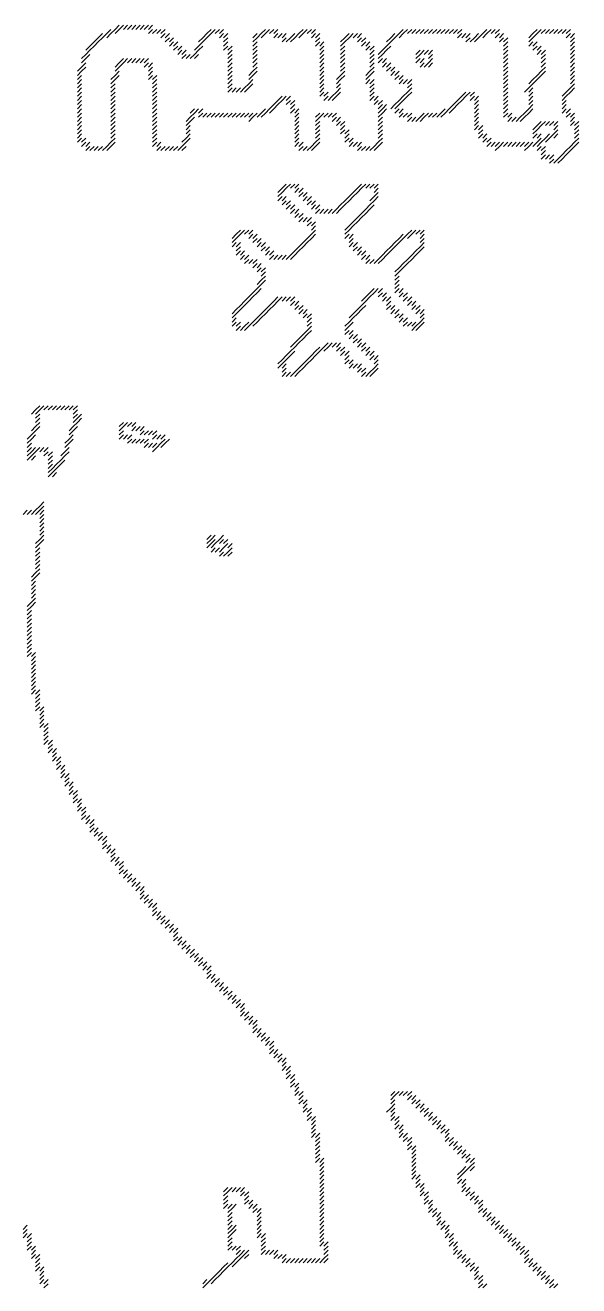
# Model space of a CAD drawing. Header units: metres. Extents: x 526 to 1383, y 73 to 1012.
# Drawn here: x 1124.5 to 1257, y 710.5 to 1012 of the extents above; entities that cross this region are included whole.
import ezdxf

# ---------------------------------------------------------------- set-up
doc = ezdxf.new("R2010")
doc.units = ezdxf.units.M

msp = doc.modelspace()

# ---------------------------------------------------------------- linework, layer by layer
for p, q in [((1144, 1010), (1145, 1011)), ((1145, 1010), (1146, 1011)), ((1146, 1011), (1147, 1012)), ((1146, 1010), (1147, 1011)), ((1147, 1011), (1148, 1012)), ((1148, 1011), (1149, 1012)), ((1149, 1011), (1150, 1012)), ((1150, 1011), (1151, 1012)), ((1151, 1011), (1152, 1012)), ((1152, 1011), (1153, 1012)), ((1153, 1011), (1154, 1012)), ((1154, 1011), (1155, 1012)), ((1154, 1010), (1155, 1011)), ((1155, 1010), (1156, 1011)), ((1156, 1010), (1157, 1011)), ((1157, 1010), (1158, 1011)), ((1168, 1010), (1169, 1011)), ((1169, 1010), (1170, 1011)), ((1170, 1010), (1171, 1011)), ((1171, 1010), (1172, 1011)), ((1181, 1010), (1182, 1011)), ((1182, 1010), (1183, 1011)), ((1183, 1010), (1184, 1011)), ((1184, 1010), (1185, 1011)), ((1190, 1010), (1191, 1011)), ((1191, 1010), (1192, 1011)), ((1192, 1010), (1193, 1011)), ((1193, 1010), (1194, 1011)), ((1214, 1010), (1215, 1011)), ((1215, 1010), (1216, 1011)), ((1216, 1010), (1217, 1011)), ((1217, 1010), (1218, 1011)), ((1218, 1010), (1219, 1011)), ((1219, 1010), (1220, 1011)), ((1220, 1010), (1221, 1011)), ((1221, 1010), (1222, 1011)), ((1222, 1010), (1223, 1011)), ((1223, 1010), (1224, 1011)), ((1224, 1010), (1225, 1011)), ((1225, 1010), (1226, 1011)), ((1226, 1010), (1227, 1011)), ((1227, 1010), (1228, 1011)), ((1228, 1010), (1229, 1011)), ((1234, 1010), (1235, 1011)), ((1235, 1010), (1236, 1011)), ((1236, 1010), (1237, 1011)), ((1237, 1010), (1238, 1011)), ((1246, 1010), (1247, 1011)), ((1247, 1010), (1248, 1011)), ((1248, 1010), (1249, 1011)), ((1249, 1010), (1250, 1011)), ((1250, 1010), (1251, 1011)), ((1251, 1010), (1252, 1011)), ((1252, 1010), (1253, 1011)), ((1253, 1010), (1254, 1011)), ((1254, 1010), (1255, 1011)), ((1140, 1007), (1141, 1008)), ((1141, 1008), (1142, 1009)), ((1141, 1007), (1142, 1008)), ((1142, 1009), (1143, 1010)), ((1142, 1008), (1143, 1009)), ((1143, 1009), (1144, 1010)), ((1144, 1009), (1145, 1010)), ((1157, 1009), (1158, 1010)), ((1158, 1009), (1159, 1010)), ((1158, 1008), (1159, 1009)), ((1159, 1008), (1160, 1009)), ((1159, 1007), (1160, 1008)), ((1160, 1007), (1161, 1008)), ((1166, 1008), (1167, 1009)), ((1166, 1007), (1167, 1008)), ((1167, 1009), (1168, 1010)), ((1167, 1008), (1168, 1009)), ((1168, 1009), (1169, 1010)), ((1171, 1009), (1172, 1010)), ((1172, 1009), (1173, 1010)), ((1172, 1008), (1173, 1009)), ((1172, 1007), (1173, 1008)), ((1179, 1009), (1180, 1010)), ((1179, 1008), (1180, 1009)), ((1179, 1007), (1180, 1008)), ((1180, 1009), (1181, 1010)), ((1181, 1009), (1182, 1010)), ((1184, 1009), (1185, 1010)), ((1185, 1009), (1186, 1010)), ((1186, 1009), (1187, 1010)), ((1186, 1008), (1187, 1009)), ((1187, 1008), (1188, 1009)), ((1188, 1009), (1189, 1010)), ((1188, 1008), (1189, 1009)), ((1189, 1009), (1190, 1010)), ((1190, 1009), (1191, 1010)), ((1193, 1009), (1194, 1010)), ((1194, 1009), (1195, 1010)), ((1194, 1008), (1195, 1009)), ((1194, 1007), (1195, 1008)), ((1195, 1007), (1196, 1008)), ((1200, 1008), (1201, 1009)), ((1200, 1007), (1201, 1008)), ((1201, 1009), (1202, 1010)), ((1201, 1008), (1202, 1009)), ((1202, 1009), (1203, 1010)), ((1203, 1009), (1204, 1010)), ((1204, 1009), (1205, 1010)), ((1204, 1008), (1205, 1009)), ((1205, 1008), (1206, 1009)), ((1205, 1007), (1206, 1008)), ((1206, 1007), (1207, 1008)), ((1211, 1008), (1212, 1009)), ((1211, 1007), (1212, 1008)), ((1212, 1009), (1213, 1010)), ((1212, 1008), (1213, 1009)), ((1213, 1009), (1214, 1010)), ((1214, 1009), (1215, 1010)), ((1228, 1009), (1229, 1010)), ((1229, 1009), (1230, 1010)), ((1230, 1009), (1231, 1010)), ((1230, 1008), (1231, 1009)), ((1231, 1008), (1232, 1009)), ((1232, 1009), (1233, 1010)), ((1232, 1008), (1233, 1009)), ((1233, 1009), (1234, 1010)), ((1234, 1009), (1235, 1010)), ((1237, 1009), (1238, 1010)), ((1238, 1009), (1239, 1010)), ((1238, 1008), (1239, 1009)), ((1239, 1008), (1240, 1009)), ((1239, 1007), (1240, 1008)), ((1245, 1009), (1246, 1010)), ((1245, 1008), (1246, 1009)), ((1245, 1007), (1246, 1008)), ((1246, 1009), (1247, 1010)), ((1246, 1007), (1247, 1008)), ((1254, 1009), (1255, 1010)), ((1255, 1009), (1256, 1010)), ((1255, 1008), (1256, 1009)), ((1255, 1007), (1256, 1008)), ((1138, 1004), (1139, 1005)), ((1138, 1003), (1139, 1004)), ((1139, 1006), (1140, 1007)), ((1139, 1005), (1140, 1006)), ((1139, 1004), (1140, 1005)), ((1140, 1006), (1141, 1007)), ((1147, 1003), (1148, 1004)), ((1148, 1003), (1149, 1004)), ((1149, 1003), (1150, 1004)), ((1150, 1003), (1151, 1004)), ((1151, 1003), (1152, 1004)), ((1152, 1003), (1153, 1004)), ((1153, 1003), (1154, 1004)), ((1160, 1006), (1161, 1007)), ((1161, 1006), (1162, 1007)), ((1161, 1005), (1162, 1006)), ((1162, 1005), (1163, 1006)), ((1162, 1004), (1163, 1005)), ((1163, 1004), (1164, 1005)), ((1164, 1004), (1165, 1005)), ((1165, 1006), (1166, 1007)), ((1165, 1005), (1166, 1006)), ((1165, 1004), (1166, 1005)), ((1166, 1006), (1167, 1007)), ((1172, 1006), (1173, 1007)), ((1173, 1006), (1174, 1007)), ((1173, 1005), (1174, 1006)), ((1173, 1004), (1174, 1005)), ((1173, 1003), (1174, 1004)), ((1179, 1006), (1180, 1007)), ((1179, 1005), (1180, 1006)), ((1179, 1004), (1180, 1005)), ((1179, 1003), (1180, 1004)), ((1195, 1006), (1196, 1007)), ((1195, 1005), (1196, 1006)), ((1195, 1004), (1196, 1005)), ((1195, 1003), (1196, 1004)), ((1200, 1006), (1201, 1007)), ((1200, 1005), (1201, 1006)), ((1200, 1004), (1201, 1005)), ((1200, 1003), (1201, 1004)), ((1206, 1006), (1207, 1007)), ((1207, 1006), (1208, 1007)), ((1207, 1005), (1208, 1006)), ((1207, 1004), (1208, 1005)), ((1207, 1003), (1208, 1004)), ((1209, 1005), (1210, 1006)), ((1209, 1004), (1210, 1005)), ((1209, 1003), (1210, 1004)), ((1210, 1006), (1211, 1007)), ((1210, 1005), (1211, 1006)), ((1210, 1003), (1211, 1004)), ((1211, 1006), (1212, 1007)), ((1218, 1005), (1219, 1006)), ((1218, 1004), (1219, 1005)), ((1218, 1003), (1219, 1004)), ((1219, 1005), (1220, 1006)), ((1219, 1003), (1220, 1004)), ((1220, 1005), (1221, 1006)), ((1221, 1005), (1222, 1006)), ((1221, 1004), (1222, 1005)), ((1221, 1003), (1222, 1004)), ((1239, 1006), (1240, 1007)), ((1239, 1005), (1240, 1006)), ((1239, 1004), (1240, 1005)), ((1239, 1003), (1240, 1004)), ((1246, 1006), (1247, 1007)), ((1247, 1006), (1248, 1007)), ((1247, 1005), (1248, 1006)), ((1248, 1005), (1249, 1006)), ((1248, 1004), (1249, 1005)), ((1248, 1003), (1249, 1004)), ((1255, 1006), (1256, 1007)), ((1255, 1005), (1256, 1006)), ((1255, 1004), (1256, 1005)), ((1255, 1003), (1256, 1004)), ((1137, 1001), (1138, 1002)), ((1137, 1000), (1138, 1001)), ((1138, 1002), (1139, 1003)), ((1138, 1001), (1139, 1002)), ((1146, 1002), (1147, 1003)), ((1146, 1001), (1147, 1002)), ((1146, 1000), (1147, 1001)), ((1147, 1002), (1148, 1003)), ((1153, 1002), (1154, 1003)), ((1154, 1002), (1155, 1003)), ((1154, 1001), (1155, 1002)), ((1154, 1000), (1155, 1001)), ((1173, 1002), (1174, 1003)), ((1173, 1001), (1174, 1002)), ((1173, 1000), (1174, 1001)), ((1178, 1000), (1179, 1001)), ((1179, 1002), (1180, 1003)), ((1179, 1001), (1180, 1002)), ((1179, 1000), (1180, 1001)), ((1195, 1002), (1196, 1003)), ((1195, 1001), (1196, 1002)), ((1195, 1000), (1196, 1001)), ((1200, 1002), (1201, 1003)), ((1200, 1001), (1201, 1002)), ((1200, 1000), (1201, 1001)), ((1206, 1000), (1207, 1001)), ((1207, 1002), (1208, 1003)), ((1207, 1001), (1208, 1002)), ((1207, 1000), (1208, 1001)), ((1210, 1002), (1211, 1003)), ((1211, 1002), (1212, 1003)), ((1211, 1001), (1212, 1002)), ((1212, 1001), (1213, 1002)), ((1212, 1000), (1213, 1001)), ((1213, 1000), (1214, 1001)), ((1219, 1002), (1220, 1003)), ((1220, 1002), (1221, 1003)), ((1221, 1002), (1222, 1003)), ((1239, 1002), (1240, 1003)), ((1239, 1001), (1240, 1002)), ((1239, 1000), (1240, 1001)), ((1247, 1000), (1248, 1001)), ((1248, 1002), (1249, 1003)), ((1248, 1001), (1249, 1002)), ((1248, 1000), (1249, 1001)), ((1255, 1002), (1256, 1003)), ((1255, 1001), (1256, 1002)), ((1255, 1000), (1256, 1001)), ((1137, 999), (1138, 1000)), ((1137, 998), (1138, 999)), ((1137, 997), (1138, 998)), ((1145, 999), (1146, 1000)), ((1145, 998), (1146, 999)), ((1145, 997), (1146, 998)), ((1146, 999), (1147, 1000)), ((1154, 999), (1155, 1000)), ((1155, 999), (1156, 1000)), ((1155, 998), (1156, 999)), ((1155, 997), (1156, 998)), ((1173, 999), (1174, 1000)), ((1173, 998), (1174, 999)), ((1173, 997), (1174, 998)), ((1177, 997), (1178, 998)), ((1178, 999), (1179, 1000)), ((1178, 998), (1179, 999)), ((1178, 997), (1179, 998)), ((1195, 999), (1196, 1000)), ((1195, 998), (1196, 999)), ((1195, 997), (1196, 998)), ((1199, 999), (1200, 1000)), ((1199, 998), (1200, 999)), ((1199, 997), (1200, 998)), ((1200, 999), (1201, 1000)), ((1206, 999), (1207, 1000)), ((1206, 998), (1207, 999)), ((1207, 998), (1208, 999)), ((1207, 997), (1208, 998)), ((1213, 999), (1214, 1000)), ((1214, 999), (1215, 1000)), ((1214, 998), (1215, 999)), ((1215, 998), (1216, 999)), ((1216, 998), (1217, 999)), ((1216, 997), (1217, 998)), ((1239, 999), (1240, 1000)), ((1239, 998), (1240, 999)), ((1239, 997), (1240, 998)), ((1245, 998), (1246, 999)), ((1245, 997), (1246, 998)), ((1246, 999), (1247, 1000)), ((1246, 998), (1247, 999)), ((1247, 999), (1248, 1000)), ((1255, 999), (1256, 1000)), ((1255, 998), (1256, 999)), ((1255, 997), (1256, 998)), ((1137, 996), (1138, 997)), ((1137, 995), (1138, 996)), ((1137, 994), (1138, 995)), ((1145, 996), (1146, 997)), ((1145, 995), (1146, 996)), ((1145, 994), (1146, 995)), ((1155, 996), (1156, 997)), ((1155, 995), (1156, 996)), ((1155, 994), (1156, 995)), ((1173, 996), (1174, 997)), ((1174, 996), (1175, 997)), ((1175, 996), (1176, 997)), ((1176, 996), (1177, 997)), ((1177, 996), (1178, 997)), ((1185, 994), (1186, 995)), ((1186, 994), (1187, 995)), ((1187, 994), (1188, 995)), ((1195, 996), (1196, 997)), ((1195, 995), (1196, 996)), ((1196, 995), (1197, 996)), ((1196, 994), (1197, 995)), ((1197, 994), (1198, 995)), ((1198, 995), (1199, 996)), ((1198, 994), (1199, 995)), ((1199, 996), (1200, 997)), ((1199, 995), (1200, 996)), ((1207, 996), (1208, 997)), ((1207, 995), (1208, 996)), ((1207, 994), (1208, 995)), ((1208, 994), (1209, 995)), ((1214, 994), (1215, 995)), ((1215, 995), (1216, 996)), ((1215, 994), (1216, 995)), ((1216, 996), (1217, 997)), ((1216, 995), (1217, 996)), ((1228, 994), (1229, 995)), ((1229, 995), (1230, 996)), ((1229, 994), (1230, 995)), ((1230, 995), (1231, 996)), ((1231, 995), (1232, 996)), ((1231, 994), (1232, 995)), ((1232, 994), (1233, 995)), ((1239, 996), (1240, 997)), ((1239, 995), (1240, 996)), ((1239, 994), (1240, 995)), ((1244, 996), (1245, 997)), ((1245, 996), (1246, 997)), ((1245, 995), (1246, 996)), ((1245, 994), (1246, 995)), ((1253, 995), (1254, 996)), ((1253, 994), (1254, 995)), ((1254, 996), (1255, 997)), ((1254, 995), (1255, 996)), ((1255, 996), (1256, 997)), ((1137, 993), (1138, 994)), ((1137, 992), (1138, 993)), ((1137, 991), (1138, 992)), ((1145, 993), (1146, 994)), ((1145, 992), (1146, 993)), ((1145, 991), (1146, 992)), ((1155, 993), (1156, 994)), ((1155, 992), (1156, 993)), ((1155, 991), (1156, 992)), ((1164, 991), (1165, 992)), ((1165, 991), (1166, 992)), ((1166, 991), (1167, 992)), ((1181, 991), (1182, 992)), ((1182, 991), (1183, 992)), ((1183, 992), (1184, 993)), ((1183, 991), (1184, 992)), ((1184, 993), (1185, 994)), ((1184, 992), (1185, 993)), ((1185, 993), (1186, 994)), ((1187, 993), (1188, 994)), ((1188, 993), (1189, 994)), ((1188, 992), (1189, 993)), ((1188, 991), (1189, 992)), ((1189, 991), (1190, 992)), ((1208, 993), (1209, 994)), ((1209, 993), (1210, 994)), ((1209, 992), (1210, 993)), ((1209, 991), (1210, 992)), ((1210, 992), (1211, 993)), ((1210, 991), (1211, 992)), ((1212, 992), (1213, 993)), ((1213, 993), (1214, 994)), ((1213, 992), (1214, 993)), ((1213, 991), (1214, 992)), ((1214, 993), (1215, 994)), ((1214, 991), (1215, 992)), ((1224, 991), (1225, 992)), ((1225, 991), (1226, 992)), ((1226, 992), (1227, 993)), ((1226, 991), (1227, 992)), ((1227, 993), (1228, 994)), ((1227, 992), (1228, 993)), ((1228, 993), (1229, 994)), ((1232, 993), (1233, 994)), ((1232, 992), (1233, 993)), ((1232, 991), (1233, 992)), ((1239, 993), (1240, 994)), ((1239, 992), (1240, 993)), ((1239, 991), (1240, 992)), ((1244, 991), (1245, 992)), ((1245, 993), (1246, 994)), ((1245, 992), (1246, 993)), ((1245, 991), (1246, 992)), ((1253, 993), (1254, 994)), ((1253, 992), (1254, 993)), ((1253, 991), (1254, 992)), ((1254, 991), (1255, 992)), ((1137, 990), (1138, 991)), ((1137, 989), (1138, 990)), ((1137, 988), (1138, 989)), ((1145, 990), (1146, 991)), ((1145, 989), (1146, 990)), ((1145, 988), (1146, 989)), ((1155, 990), (1156, 991)), ((1155, 989), (1156, 990)), ((1155, 988), (1156, 989)), ((1163, 989), (1164, 990)), ((1163, 988), (1164, 989)), ((1164, 990), (1165, 991)), ((1164, 989), (1165, 990)), ((1166, 990), (1167, 991)), ((1167, 990), (1168, 991)), ((1168, 990), (1169, 991)), ((1169, 990), (1170, 991)), ((1170, 990), (1171, 991)), ((1171, 990), (1172, 991)), ((1172, 990), (1173, 991)), ((1173, 990), (1174, 991)), ((1174, 990), (1175, 991)), ((1175, 990), (1176, 991)), ((1176, 990), (1177, 991)), ((1177, 990), (1178, 991)), ((1178, 990), (1179, 991)), ((1178, 989), (1179, 990)), ((1179, 990), (1180, 991)), ((1180, 990), (1181, 991)), ((1181, 990), (1182, 991)), ((1189, 990), (1190, 991)), ((1189, 989), (1190, 990)), ((1189, 988), (1190, 989)), ((1194, 990), (1195, 991)), ((1194, 989), (1195, 990)), ((1194, 988), (1195, 989)), ((1195, 990), (1196, 991)), ((1196, 990), (1197, 991)), ((1197, 990), (1198, 991)), ((1198, 990), (1199, 991)), ((1198, 989), (1199, 990)), ((1199, 989), (1200, 990)), ((1199, 988), (1200, 989)), ((1200, 988), (1201, 989)), ((1209, 990), (1210, 991)), ((1209, 989), (1210, 990)), ((1209, 988), (1210, 989)), ((1214, 990), (1215, 991)), ((1215, 990), (1216, 991)), ((1216, 990), (1217, 991)), ((1216, 989), (1217, 990)), ((1217, 989), (1218, 990)), ((1218, 989), (1219, 990)), ((1219, 990), (1220, 991)), ((1219, 989), (1220, 990)), ((1220, 990), (1221, 991)), ((1221, 990), (1222, 991)), ((1222, 990), (1223, 991)), ((1223, 990), (1224, 991)), ((1224, 990), (1225, 991)), ((1232, 990), (1233, 991)), ((1232, 989), (1233, 990)), ((1232, 988), (1233, 989)), ((1239, 990), (1240, 991)), ((1240, 990), (1241, 991)), ((1240, 989), (1241, 990)), ((1241, 989), (1242, 990)), ((1242, 989), (1243, 990)), ((1243, 990), (1244, 991)), ((1243, 989), (1244, 990)), ((1244, 990), (1245, 991)), ((1247, 988), (1248, 989)), ((1248, 988), (1249, 989)), ((1249, 988), (1250, 989)), ((1250, 988), (1251, 989)), ((1251, 988), (1252, 989)), ((1254, 990), (1255, 991)), ((1255, 990), (1256, 991)), ((1255, 989), (1256, 990)), ((1255, 988), (1256, 989)), ((1256, 988), (1257, 989)), ((1137, 987), (1138, 988)), ((1137, 986), (1138, 987)), ((1137, 985), (1138, 986)), ((1145, 987), (1146, 988)), ((1145, 986), (1146, 987)), ((1145, 985), (1146, 986)), ((1155, 987), (1156, 988)), ((1155, 986), (1156, 987)), ((1155, 985), (1156, 986)), ((1163, 987), (1164, 988)), ((1163, 986), (1164, 987)), ((1163, 985), (1164, 986)), ((1189, 987), (1190, 988)), ((1189, 986), (1190, 987)), ((1189, 985), (1190, 986)), ((1194, 987), (1195, 988)), ((1194, 986), (1195, 987)), ((1194, 985), (1195, 986)), ((1200, 987), (1201, 988)), ((1200, 986), (1201, 987)), ((1201, 986), (1202, 987)), ((1201, 985), (1202, 986)), ((1209, 987), (1210, 988)), ((1209, 986), (1210, 987)), ((1209, 985), (1210, 986)), ((1232, 987), (1233, 988)), ((1233, 987), (1234, 988)), ((1233, 986), (1234, 987)), ((1233, 985), (1234, 986)), ((1234, 985), (1235, 986)), ((1246, 987), (1247, 988)), ((1246, 986), (1247, 987)), ((1246, 985), (1247, 986)), ((1247, 987), (1248, 988)), ((1247, 985), (1248, 986)), ((1249, 985), (1250, 986)), ((1250, 985), (1251, 986)), ((1251, 987), (1252, 988)), ((1251, 986), (1252, 987)), ((1251, 985), (1252, 986)), ((1256, 987), (1257, 988)), ((1256, 986), (1257, 987)), ((1256, 985), (1257, 986)), ((1137, 984), (1138, 985)), ((1138, 984), (1139, 985)), ((1138, 983), (1139, 984)), ((1139, 983), (1140, 984)), ((1139, 982), (1140, 983)), ((1140, 982), (1141, 983)), ((1141, 982), (1142, 983)), ((1142, 982), (1143, 983)), ((1143, 982), (1144, 983)), ((1144, 983), (1145, 984)), ((1144, 982), (1145, 983)), ((1145, 984), (1146, 985)), ((1145, 983), (1146, 984)), ((1155, 984), (1156, 985)), ((1155, 983), (1156, 984)), ((1156, 983), (1157, 984)), ((1156, 982), (1157, 983)), ((1157, 982), (1158, 983)), ((1158, 982), (1159, 983)), ((1159, 982), (1160, 983)), ((1160, 982), (1161, 983)), ((1161, 982), (1162, 983)), ((1162, 984), (1163, 985)), ((1162, 983), (1163, 984)), ((1162, 982), (1163, 983)), ((1163, 984), (1164, 985)), ((1189, 984), (1190, 985)), ((1189, 983), (1190, 984)), ((1190, 983), (1191, 984)), ((1190, 982), (1191, 983)), ((1191, 982), (1192, 983)), ((1192, 982), (1193, 983)), ((1193, 983), (1194, 984)), ((1193, 982), (1194, 983)), ((1194, 984), (1195, 985)), ((1194, 983), (1195, 984)), ((1201, 984), (1202, 985)), ((1202, 984), (1203, 985)), ((1202, 983), (1203, 984)), ((1203, 983), (1204, 984)), ((1204, 983), (1205, 984)), ((1204, 982), (1205, 983)), ((1205, 982), (1206, 983)), ((1206, 982), (1207, 983)), ((1207, 982), (1208, 983)), ((1208, 983), (1209, 984)), ((1208, 982), (1209, 983)), ((1209, 984), (1210, 985)), ((1209, 983), (1210, 984)), ((1234, 984), (1235, 985)), ((1235, 984), (1236, 985)), ((1235, 983), (1236, 984)), ((1236, 983), (1237, 984)), ((1237, 983), (1238, 984)), ((1237, 982), (1238, 983)), ((1238, 983), (1239, 984)), ((1239, 983), (1240, 984)), ((1240, 983), (1241, 984)), ((1241, 983), (1242, 984)), ((1242, 983), (1243, 984)), ((1243, 983), (1244, 984)), ((1244, 983), (1245, 984)), ((1244, 982), (1245, 983)), ((1245, 983), (1246, 984)), ((1246, 983), (1247, 984)), ((1247, 984), (1248, 985)), ((1247, 983), (1248, 984)), ((1247, 982), (1248, 983)), ((1248, 984), (1249, 985)), ((1248, 982), (1249, 983)), ((1249, 984), (1250, 985)), ((1254, 982), (1255, 983)), ((1255, 983), (1256, 984)), ((1255, 982), (1256, 983)), ((1256, 984), (1257, 985)), ((1256, 983), (1257, 984)), ((1248, 981), (1249, 982)), ((1248, 980), (1249, 981)), ((1249, 980), (1250, 981)), ((1250, 980), (1251, 981)), ((1250, 979), (1251, 980)), ((1251, 979), (1252, 980)), ((1252, 980), (1253, 981)), ((1252, 979), (1253, 980)), ((1253, 981), (1254, 982)), ((1253, 980), (1254, 981)), ((1254, 981), (1255, 982)), ((1186, 973), (1187, 974)), ((1187, 973), (1188, 974)), ((1188, 973), (1189, 974)), ((1189, 973), (1190, 974)), ((1204, 973), (1205, 974)), ((1205, 973), (1206, 974)), ((1206, 973), (1207, 974)), ((1207, 973), (1208, 974)), ((1208, 973), (1209, 974)), ((1185, 972), (1186, 973)), ((1185, 971), (1186, 972)), ((1185, 970), (1186, 971)), ((1186, 972), (1187, 973)), ((1186, 970), (1187, 971)), ((1189, 972), (1190, 973)), ((1190, 972), (1191, 973)), ((1190, 971), (1191, 972)), ((1191, 971), (1192, 972)), ((1191, 970), (1192, 971)), ((1192, 970), (1193, 971)), ((1201, 970), (1202, 971)), ((1202, 971), (1203, 972)), ((1202, 970), (1203, 971)), ((1203, 972), (1204, 973)), ((1203, 971), (1204, 972)), ((1204, 972), (1205, 973)), ((1207, 970), (1208, 971)), ((1208, 972), (1209, 973)), ((1208, 971), (1209, 972)), ((1208, 970), (1209, 971)), ((1186, 969), (1187, 970)), ((1187, 969), (1188, 970)), ((1187, 968), (1188, 969)), ((1188, 968), (1189, 969)), ((1188, 967), (1189, 968)), ((1189, 967), (1190, 968)), ((1192, 969), (1193, 970)), ((1193, 969), (1194, 970)), ((1193, 968), (1194, 969)), ((1194, 968), (1195, 969)), ((1194, 967), (1195, 968)), ((1195, 967), (1196, 968)), ((1196, 967), (1197, 968)), ((1197, 967), (1198, 968)), ((1198, 967), (1199, 968)), ((1199, 968), (1200, 969)), ((1199, 967), (1200, 968)), ((1200, 969), (1201, 970)), ((1200, 968), (1201, 969)), ((1201, 969), (1202, 970)), ((1205, 967), (1206, 968)), ((1206, 968), (1207, 969)), ((1206, 967), (1207, 968)), ((1207, 969), (1208, 970)), ((1207, 968), (1208, 969)), ((1189, 966), (1190, 967)), ((1190, 966), (1191, 967)), ((1190, 965), (1191, 966)), ((1191, 965), (1192, 966)), ((1192, 965), (1193, 966)), ((1192, 964), (1193, 965)), ((1193, 964), (1194, 965)), ((1202, 964), (1203, 965)), ((1203, 965), (1204, 966)), ((1203, 964), (1204, 965)), ((1204, 966), (1205, 967)), ((1204, 965), (1205, 966)), ((1205, 966), (1206, 967)), ((1174, 961), (1175, 962)), ((1175, 962), (1176, 963)), ((1175, 961), (1176, 962)), ((1176, 962), (1177, 963)), ((1177, 962), (1178, 963)), ((1178, 962), (1179, 963)), ((1178, 961), (1179, 962)), ((1179, 961), (1180, 962)), ((1192, 961), (1193, 962)), ((1193, 963), (1194, 964)), ((1193, 962), (1194, 963)), ((1193, 961), (1194, 962)), ((1201, 963), (1202, 964)), ((1201, 962), (1202, 963)), ((1201, 961), (1202, 962)), ((1202, 963), (1203, 964)), ((1202, 961), (1203, 962)), ((1214, 961), (1215, 962)), ((1215, 961), (1216, 962)), ((1216, 962), (1217, 963)), ((1216, 961), (1217, 962)), ((1217, 962), (1218, 963)), ((1218, 962), (1219, 963)), ((1219, 962), (1220, 963)), ((1219, 961), (1220, 962)), ((1174, 960), (1175, 961)), ((1174, 959), (1175, 960)), ((1175, 959), (1176, 960)), ((1175, 958), (1176, 959)), ((1179, 960), (1180, 961)), ((1180, 960), (1181, 961)), ((1180, 959), (1181, 960)), ((1181, 959), (1182, 960)), ((1181, 958), (1182, 959)), ((1182, 958), (1183, 959)), ((1189, 958), (1190, 959)), ((1190, 959), (1191, 960)), ((1190, 958), (1191, 959)), ((1191, 960), (1192, 961)), ((1191, 959), (1192, 960)), ((1192, 960), (1193, 961)), ((1202, 960), (1203, 961)), ((1202, 959), (1203, 960)), ((1203, 959), (1204, 960)), ((1203, 958), (1204, 959)), ((1204, 958), (1205, 959)), ((1211, 958), (1212, 959)), ((1212, 959), (1213, 960)), ((1212, 958), (1213, 959)), ((1213, 960), (1214, 961)), ((1213, 959), (1214, 960)), ((1214, 960), (1215, 961)), ((1218, 958), (1219, 959)), ((1219, 960), (1220, 961)), ((1219, 959), (1220, 960)), ((1219, 958), (1220, 959)), ((1175, 957), (1176, 958)), ((1176, 957), (1177, 958)), ((1176, 956), (1177, 957)), ((1177, 956), (1178, 957)), ((1177, 955), (1178, 956)), ((1178, 955), (1179, 956)), ((1179, 955), (1180, 956)), ((1182, 957), (1183, 958)), ((1183, 957), (1184, 958)), ((1183, 956), (1184, 957)), ((1184, 956), (1185, 957)), ((1185, 956), (1186, 957)), ((1186, 956), (1187, 957)), ((1187, 956), (1188, 957)), ((1188, 957), (1189, 958)), ((1188, 956), (1189, 957)), ((1189, 957), (1190, 958)), ((1204, 957), (1205, 958)), ((1205, 957), (1206, 958)), ((1205, 956), (1206, 957)), ((1206, 956), (1207, 957)), ((1206, 955), (1207, 956)), ((1207, 955), (1208, 956)), ((1208, 955), (1209, 956)), ((1209, 956), (1210, 957)), ((1209, 955), (1210, 956)), ((1210, 957), (1211, 958)), ((1210, 956), (1211, 957)), ((1211, 957), (1212, 958)), ((1215, 955), (1216, 956)), ((1216, 956), (1217, 957)), ((1216, 955), (1217, 956)), ((1217, 957), (1218, 958)), ((1217, 956), (1218, 957)), ((1218, 957), (1219, 958)), ((1179, 954), (1180, 955)), ((1180, 954), (1181, 955)), ((1180, 953), (1181, 954)), ((1181, 953), (1182, 954)), ((1181, 952), (1182, 953)), ((1213, 953), (1214, 954)), ((1213, 952), (1214, 953)), ((1214, 954), (1215, 955)), ((1214, 953), (1215, 954)), ((1215, 954), (1216, 955)), ((1180, 950), (1181, 951)), ((1180, 949), (1181, 950)), ((1181, 951), (1182, 952)), ((1181, 950), (1182, 951)), ((1213, 951), (1214, 952)), ((1213, 950), (1214, 951)), ((1213, 949), (1214, 950)), ((1177, 946), (1178, 947)), ((1178, 947), (1179, 948)), ((1178, 946), (1179, 947)), ((1179, 948), (1180, 949)), ((1179, 947), (1180, 948)), ((1180, 948), (1181, 949)), ((1184, 946), (1185, 947)), ((1185, 946), (1186, 947)), ((1186, 946), (1187, 947)), ((1187, 946), (1188, 947)), ((1188, 946), (1189, 947)), ((1205, 946), (1206, 947)), ((1206, 947), (1207, 948)), ((1206, 946), (1207, 947)), ((1207, 948), (1208, 949)), ((1207, 947), (1208, 948)), ((1208, 948), (1209, 949)), ((1209, 948), (1210, 949)), ((1209, 947), (1210, 948)), ((1210, 947), (1211, 948)), ((1210, 946), (1211, 947)), ((1211, 946), (1212, 947)), ((1213, 948), (1214, 949)), ((1214, 948), (1215, 949)), ((1214, 947), (1215, 948)), ((1215, 947), (1216, 948)), ((1215, 946), (1216, 947)), ((1216, 946), (1217, 947)), ((1174, 943), (1175, 944)), ((1175, 944), (1176, 945)), ((1175, 943), (1176, 944)), ((1176, 945), (1177, 946)), ((1176, 944), (1177, 945)), ((1177, 945), (1178, 946)), ((1181, 943), (1182, 944)), ((1182, 944), (1183, 945)), ((1182, 943), (1183, 944)), ((1183, 945), (1184, 946)), ((1183, 944), (1184, 945)), ((1184, 945), (1185, 946)), ((1188, 945), (1189, 946)), ((1189, 945), (1190, 946)), ((1189, 944), (1190, 945)), ((1190, 944), (1191, 945)), ((1190, 943), (1191, 944)), ((1191, 943), (1192, 944)), ((1203, 943), (1204, 944)), ((1204, 944), (1205, 945)), ((1204, 943), (1205, 944)), ((1205, 945), (1206, 946)), ((1205, 944), (1206, 945)), ((1211, 945), (1212, 946)), ((1211, 944), (1212, 945)), ((1212, 944), (1213, 945)), ((1212, 943), (1213, 944)), ((1213, 943), (1214, 944)), ((1216, 945), (1217, 946)), ((1217, 945), (1218, 946)), ((1217, 944), (1218, 945)), ((1218, 944), (1219, 945)), ((1218, 943), (1219, 944)), ((1219, 943), (1220, 944)), ((1174, 942), (1175, 943)), ((1174, 941), (1175, 942)), ((1174, 940), (1175, 941)), ((1175, 940), (1176, 941)), ((1177, 940), (1178, 941)), ((1178, 940), (1179, 941)), ((1179, 941), (1180, 942)), ((1179, 940), (1180, 941)), ((1180, 942), (1181, 943)), ((1180, 941), (1181, 942)), ((1181, 942), (1182, 943)), ((1191, 942), (1192, 943)), ((1192, 942), (1193, 943)), ((1192, 941), (1193, 942)), ((1192, 940), (1193, 941)), ((1201, 940), (1202, 941)), ((1202, 942), (1203, 943)), ((1202, 941), (1203, 942)), ((1202, 940), (1203, 941)), ((1203, 942), (1204, 943)), ((1213, 942), (1214, 943)), ((1214, 942), (1215, 943)), ((1214, 941), (1215, 942)), ((1215, 941), (1216, 942)), ((1215, 940), (1216, 941)), ((1216, 940), (1217, 941)), ((1217, 940), (1218, 941)), ((1218, 940), (1219, 941)), ((1219, 942), (1220, 943)), ((1219, 941), (1220, 942)), ((1219, 940), (1220, 941)), ((1175, 939), (1176, 940)), ((1176, 939), (1177, 940)), ((1177, 939), (1178, 940)), ((1190, 937), (1191, 938)), ((1191, 938), (1192, 939)), ((1191, 937), (1192, 938)), ((1192, 939), (1193, 940)), ((1192, 938), (1193, 939)), ((1201, 939), (1202, 940)), ((1201, 938), (1202, 939)), ((1202, 938), (1203, 939)), ((1202, 937), (1203, 938)), ((1203, 937), (1204, 938)), ((1217, 939), (1218, 940)), ((1218, 939), (1219, 940)), ((1188, 935), (1189, 936)), ((1188, 934), (1189, 935)), ((1189, 936), (1190, 937)), ((1189, 935), (1190, 936)), ((1190, 936), (1191, 937)), ((1194, 934), (1195, 935)), ((1195, 934), (1196, 935)), ((1196, 935), (1197, 936)), ((1196, 934), (1197, 935)), ((1197, 935), (1198, 936)), ((1198, 935), (1199, 936)), ((1199, 935), (1200, 936)), ((1199, 934), (1200, 935)), ((1200, 934), (1201, 935)), ((1203, 936), (1204, 937)), ((1204, 936), (1205, 937)), ((1204, 935), (1205, 936)), ((1205, 935), (1206, 936)), ((1205, 934), (1206, 935)), ((1206, 934), (1207, 935)), ((1185, 931), (1186, 932)), ((1186, 932), (1187, 933)), ((1186, 931), (1187, 932)), ((1187, 933), (1188, 934)), ((1187, 932), (1188, 933)), ((1188, 933), (1189, 934)), ((1191, 931), (1192, 932)), ((1192, 932), (1193, 933)), ((1192, 931), (1193, 932)), ((1193, 933), (1194, 934)), ((1193, 932), (1194, 933)), ((1194, 933), (1195, 934)), ((1200, 933), (1201, 934)), ((1201, 933), (1202, 934)), ((1201, 932), (1202, 933)), ((1201, 931), (1202, 932)), ((1202, 931), (1203, 932)), ((1206, 933), (1207, 934)), ((1207, 933), (1208, 934)), ((1207, 932), (1208, 933)), ((1208, 932), (1209, 933)), ((1208, 931), (1209, 932)), ((1185, 930), (1186, 931)), ((1186, 930), (1187, 931)), ((1186, 929), (1187, 930)), ((1186, 928), (1187, 929)), ((1187, 928), (1188, 929)), ((1188, 928), (1189, 929)), ((1189, 929), (1190, 930)), ((1189, 928), (1190, 929)), ((1190, 930), (1191, 931)), ((1190, 929), (1191, 930)), ((1191, 930), (1192, 931)), ((1202, 930), (1203, 931)), ((1203, 930), (1204, 931)), ((1204, 930), (1205, 931)), ((1204, 929), (1205, 930)), ((1205, 929), (1206, 930)), ((1205, 928), (1206, 929)), ((1206, 928), (1207, 929)), ((1207, 929), (1208, 930)), ((1207, 928), (1208, 929)), ((1208, 930), (1209, 931)), ((1208, 929), (1209, 930)), ((1126, 919), (1127, 920)), ((1127, 920), (1128, 921)), ((1127, 919), (1128, 920)), ((1128, 920), (1129, 921)), ((1129, 920), (1130, 921)), ((1130, 920), (1131, 921)), ((1131, 920), (1132, 921)), ((1132, 920), (1133, 921)), ((1133, 920), (1134, 921)), ((1134, 920), (1135, 921)), ((1135, 920), (1136, 921)), ((1136, 920), (1137, 921)), ((1136, 919), (1137, 920)), ((1127, 918), (1128, 919)), ((1127, 917), (1128, 918)), ((1127, 916), (1128, 917)), ((1136, 918), (1137, 919)), ((1136, 917), (1137, 918)), ((1136, 916), (1137, 917)), ((1137, 918), (1138, 919)), ((1137, 917), (1138, 918)), ((1147, 916), (1148, 917)), ((1148, 916), (1149, 917)), ((1149, 916), (1150, 917)), ((1150, 916), (1151, 917)), ((1125, 913), (1126, 914)), ((1126, 915), (1127, 916)), ((1126, 914), (1127, 915)), ((1126, 913), (1127, 914)), ((1127, 915), (1128, 916)), ((1135, 915), (1136, 916)), ((1135, 914), (1136, 915)), ((1135, 913), (1136, 914)), ((1136, 915), (1137, 916)), ((1147, 915), (1148, 916)), ((1147, 914), (1148, 915)), ((1147, 913), (1148, 914)), ((1148, 913), (1149, 914)), ((1149, 913), (1150, 914)), ((1150, 915), (1151, 916)), ((1151, 915), (1152, 916)), ((1152, 915), (1153, 916)), ((1152, 914), (1153, 915)), ((1153, 914), (1154, 915)), ((1154, 914), (1155, 915)), ((1155, 914), (1156, 915)), ((1155, 913), (1156, 914)), ((1156, 913), (1157, 914)), ((1157, 913), (1158, 914)), ((1125, 912), (1126, 913)), ((1125, 911), (1126, 912)), ((1125, 910), (1126, 911)), ((1126, 910), (1127, 911)), ((1127, 910), (1128, 911)), ((1128, 910), (1129, 911)), ((1129, 910), (1130, 911)), ((1134, 912), (1135, 913)), ((1134, 911), (1135, 912)), ((1134, 910), (1135, 911)), ((1135, 912), (1136, 913)), ((1149, 912), (1150, 913)), ((1150, 912), (1151, 913)), ((1151, 912), (1152, 913)), ((1152, 912), (1153, 913)), ((1153, 912), (1154, 913)), ((1153, 911), (1154, 912)), ((1154, 911), (1155, 912)), ((1155, 911), (1156, 912)), ((1155, 910), (1156, 911)), ((1156, 911), (1157, 912)), ((1157, 912), (1158, 913)), ((1157, 911), (1158, 912)), ((1158, 912), (1159, 913)), ((1125, 909), (1126, 910)), ((1125, 908), (1126, 909)), ((1126, 909), (1127, 910)), ((1126, 908), (1127, 909)), ((1129, 909), (1130, 910)), ((1130, 909), (1131, 910)), ((1130, 908), (1131, 909)), ((1130, 907), (1131, 908)), ((1132, 907), (1133, 908)), ((1133, 909), (1134, 910)), ((1133, 908), (1134, 909)), ((1133, 907), (1134, 908)), ((1134, 909), (1135, 910)), ((1130, 906), (1131, 907)), ((1130, 905), (1131, 906)), ((1130, 904), (1131, 905)), ((1131, 906), (1132, 907)), ((1131, 905), (1132, 906)), ((1131, 904), (1132, 905)), ((1132, 906), (1133, 907)), ((1124, 895), (1125, 896)), ((1125, 895), (1126, 896)), ((1126, 895), (1127, 896)), ((1127, 896), (1128, 897)), ((1127, 895), (1128, 896)), ((1128, 897), (1129, 898)), ((1128, 896), (1129, 897)), ((1128, 895), (1129, 896)), ((1128, 894), (1129, 895)), ((1128, 893), (1129, 894)), ((1128, 892), (1129, 893)), ((1128, 891), (1129, 892)), ((1128, 890), (1129, 891)), ((1128, 889), (1129, 890)), ((1168, 889), (1169, 890)), ((1169, 889), (1170, 890)), ((1171, 889), (1172, 890)), ((1127, 888), (1128, 889)), ((1127, 887), (1128, 888)), ((1127, 886), (1128, 887)), ((1128, 888), (1129, 889)), ((1168, 888), (1169, 889)), ((1168, 887), (1169, 888)), ((1169, 888), (1170, 889)), ((1169, 887), (1170, 888)), ((1169, 886), (1170, 887)), ((1170, 888), (1171, 889)), ((1170, 886), (1171, 887)), ((1171, 888), (1172, 889)), ((1171, 886), (1172, 887)), ((1172, 888), (1173, 889)), ((1172, 887), (1173, 888)), ((1173, 887), (1174, 888)), ((1173, 886), (1174, 887)), ((1127, 885), (1128, 886)), ((1127, 884), (1128, 885)), ((1127, 883), (1128, 884)), ((1171, 885), (1172, 886)), ((1172, 885), (1173, 886)), ((1173, 885), (1174, 886)), ((1126, 880), (1127, 881)), ((1127, 882), (1128, 883)), ((1127, 881), (1128, 882)), ((1127, 880), (1128, 881)), ((1126, 879), (1127, 880)), ((1126, 878), (1127, 879)), ((1126, 877), (1127, 878)), ((1126, 876), (1127, 877)), ((1126, 875), (1127, 876)), ((1126, 874), (1127, 875)), ((1125, 873), (1126, 874)), ((1125, 872), (1126, 873)), ((1125, 871), (1126, 872)), ((1126, 873), (1127, 874)), ((1125, 870), (1126, 871)), ((1125, 869), (1126, 870)), ((1125, 868), (1126, 869)), ((1125, 867), (1126, 868)), ((1125, 866), (1126, 867)), ((1125, 865), (1126, 866)), ((1125, 864), (1126, 865)), ((1125, 863), (1126, 864)), ((1125, 862), (1126, 863)), ((1125, 861), (1126, 862)), ((1126, 861), (1127, 862)), ((1126, 860), (1127, 861)), ((1126, 859), (1127, 860)), ((1126, 858), (1127, 859)), ((1126, 857), (1127, 858)), ((1126, 856), (1127, 857)), ((1126, 855), (1127, 856)), ((1126, 854), (1127, 855)), ((1126, 853), (1127, 854)), ((1126, 852), (1127, 853)), ((1127, 852), (1128, 853)), ((1127, 851), (1128, 852)), ((1127, 850), (1128, 851)), ((1127, 849), (1128, 850)), ((1127, 848), (1128, 849)), ((1128, 848), (1129, 849)), ((1128, 847), (1129, 848)), ((1128, 846), (1129, 847)), ((1128, 845), (1129, 846)), ((1128, 844), (1129, 845)), ((1129, 844), (1130, 845)), ((1129, 843), (1130, 844)), ((1129, 842), (1130, 843)), ((1129, 841), (1130, 842)), ((1129, 840), (1130, 841)), ((1130, 840), (1131, 841)), ((1130, 839), (1131, 840)), ((1130, 838), (1131, 839)), ((1131, 838), (1132, 839)), ((1131, 837), (1132, 838)), ((1131, 836), (1132, 837)), ((1132, 836), (1133, 837)), ((1132, 835), (1133, 836)), ((1132, 834), (1133, 835)), ((1133, 834), (1134, 835)), ((1133, 833), (1134, 834)), ((1133, 832), (1134, 833)), ((1134, 832), (1135, 833)), ((1134, 831), (1135, 832)), ((1134, 830), (1135, 831)), ((1135, 830), (1136, 831)), ((1135, 829), (1136, 830)), ((1135, 828), (1136, 829)), ((1136, 828), (1137, 829)), ((1136, 827), (1137, 828)), ((1136, 826), (1137, 827)), ((1137, 826), (1138, 827)), ((1137, 825), (1138, 826)), ((1137, 824), (1138, 825)), ((1138, 824), (1139, 825)), ((1138, 823), (1139, 824)), ((1138, 822), (1139, 823)), ((1139, 822), (1140, 823)), ((1139, 821), (1140, 822)), ((1140, 821), (1141, 822)), ((1140, 820), (1141, 821)), ((1140, 819), (1141, 820)), ((1141, 819), (1142, 820)), ((1141, 818), (1142, 819)), ((1142, 818), (1143, 819)), ((1142, 817), (1143, 818)), ((1143, 817), (1144, 818)), ((1143, 816), (1144, 817)), ((1143, 815), (1144, 816)), ((1144, 815), (1145, 816)), ((1144, 814), (1145, 815)), ((1145, 814), (1146, 815)), ((1145, 813), (1146, 814)), ((1145, 812), (1146, 813)), ((1146, 812), (1147, 813)), ((1146, 811), (1147, 812)), ((1147, 811), (1148, 812)), ((1147, 810), (1148, 811)), ((1147, 809), (1148, 810)), ((1148, 809), (1149, 810)), ((1148, 808), (1149, 809)), ((1149, 808), (1150, 809)), ((1149, 807), (1150, 808)), ((1150, 807), (1151, 808)), ((1150, 806), (1151, 807)), ((1151, 806), (1152, 807)), ((1151, 805), (1152, 806)), ((1152, 805), (1153, 806)), ((1152, 804), (1153, 805)), ((1152, 803), (1153, 804)), ((1153, 803), (1154, 804)), ((1153, 802), (1154, 803)), ((1154, 802), (1155, 803)), ((1154, 801), (1155, 802)), ((1155, 801), (1156, 802)), ((1155, 800), (1156, 801)), ((1155, 799), (1156, 800)), ((1156, 799), (1157, 800)), ((1156, 798), (1157, 799)), ((1157, 798), (1158, 799)), ((1157, 797), (1158, 798)), ((1158, 797), (1159, 798)), ((1158, 796), (1159, 797)), ((1159, 796), (1160, 797)), ((1159, 795), (1160, 796)), ((1160, 795), (1161, 796)), ((1160, 794), (1161, 795)), ((1160, 793), (1161, 794)), ((1161, 793), (1162, 794)), ((1161, 792), (1162, 793)), ((1162, 792), (1163, 793)), ((1162, 791), (1163, 792)), ((1163, 791), (1164, 792)), ((1163, 790), (1164, 791)), ((1164, 790), (1165, 791)), ((1164, 789), (1165, 790)), ((1165, 789), (1166, 790)), ((1165, 788), (1166, 789)), ((1166, 788), (1167, 789)), ((1166, 787), (1167, 788)), ((1167, 787), (1168, 788)), ((1167, 786), (1168, 787)), ((1168, 786), (1169, 787)), ((1168, 785), (1169, 786)), ((1168, 784), (1169, 785)), ((1169, 784), (1170, 785)), ((1169, 783), (1170, 784)), ((1170, 783), (1171, 784)), ((1170, 782), (1171, 783)), ((1171, 782), (1172, 783)), ((1171, 781), (1172, 782)), ((1172, 781), (1173, 782)), ((1172, 780), (1173, 781)), ((1173, 780), (1174, 781)), ((1173, 779), (1174, 780)), ((1174, 779), (1175, 780)), ((1174, 778), (1175, 779)), ((1175, 778), (1176, 779)), ((1175, 777), (1176, 778)), ((1176, 777), (1177, 778)), ((1176, 776), (1177, 777)), ((1176, 775), (1177, 776)), ((1177, 775), (1178, 776)), ((1177, 774), (1178, 775)), ((1178, 774), (1179, 775)), ((1178, 773), (1179, 774)), ((1179, 773), (1180, 774)), ((1179, 772), (1180, 773)), ((1179, 771), (1180, 772)), ((1180, 771), (1181, 772)), ((1180, 770), (1181, 771)), ((1181, 770), (1182, 771)), ((1181, 769), (1182, 770)), ((1182, 769), (1183, 770)), ((1182, 768), (1183, 769)), ((1183, 768), (1184, 769)), ((1183, 767), (1184, 768)), ((1183, 766), (1184, 767)), ((1184, 766), (1185, 767)), ((1184, 765), (1185, 766)), ((1185, 765), (1186, 766)), ((1185, 764), (1186, 765)), ((1186, 764), (1187, 765)), ((1186, 763), (1187, 764)), ((1186, 762), (1187, 763)), ((1187, 762), (1188, 763)), ((1187, 761), (1188, 762)), ((1187, 760), (1188, 761)), ((1188, 760), (1189, 761)), ((1188, 759), (1189, 760)), ((1188, 758), (1189, 759)), ((1189, 758), (1190, 759)), ((1189, 757), (1190, 758)), ((1189, 756), (1190, 757)), ((1190, 756), (1191, 757)), ((1212, 756), (1213, 757)), ((1213, 756), (1214, 757)), ((1214, 756), (1215, 757)), ((1215, 756), (1216, 757)), ((1216, 756), (1217, 757)), ((1190, 755), (1191, 756)), ((1190, 754), (1191, 755)), ((1191, 754), (1192, 755)), ((1191, 753), (1192, 754)), ((1212, 755), (1213, 756)), ((1212, 754), (1213, 755)), ((1212, 753), (1213, 754)), ((1216, 755), (1217, 756)), ((1217, 755), (1218, 756)), ((1217, 754), (1218, 755)), ((1218, 754), (1219, 755)), ((1218, 753), (1219, 754)), ((1219, 753), (1220, 754)), ((1191, 752), (1192, 753)), ((1192, 752), (1193, 753)), ((1192, 751), (1193, 752)), ((1192, 750), (1193, 751)), ((1193, 750), (1194, 751)), ((1211, 752), (1212, 753)), ((1212, 752), (1213, 753)), ((1212, 751), (1213, 752)), ((1212, 750), (1213, 751)), ((1213, 750), (1214, 751)), ((1219, 752), (1220, 753)), ((1220, 752), (1221, 753)), ((1220, 751), (1221, 752)), ((1221, 751), (1222, 752)), ((1221, 750), (1222, 751)), ((1222, 750), (1223, 751)), ((1193, 749), (1194, 750)), ((1193, 748), (1194, 749)), ((1193, 747), (1194, 748)), ((1213, 749), (1214, 750)), ((1213, 748), (1214, 749)), ((1214, 748), (1215, 749)), ((1214, 747), (1215, 748)), ((1222, 749), (1223, 750)), ((1223, 749), (1224, 750)), ((1223, 748), (1224, 749)), ((1224, 748), (1225, 749)), ((1224, 747), (1225, 748)), ((1225, 747), (1226, 748)), ((1193, 746), (1194, 747)), ((1194, 746), (1195, 747)), ((1194, 745), (1195, 746)), ((1194, 744), (1195, 745)), ((1214, 746), (1215, 747)), ((1215, 746), (1216, 747)), ((1215, 745), (1216, 746)), ((1216, 745), (1217, 746)), ((1216, 744), (1217, 745)), ((1225, 746), (1226, 747)), ((1225, 745), (1226, 746)), ((1226, 745), (1227, 746)), ((1226, 744), (1227, 745)), ((1227, 744), (1228, 745)), ((1194, 743), (1195, 744)), ((1194, 742), (1195, 743)), ((1194, 741), (1195, 742)), ((1216, 743), (1217, 744)), ((1217, 743), (1218, 744)), ((1217, 742), (1218, 743)), ((1217, 741), (1218, 742)), ((1227, 743), (1228, 744)), ((1228, 743), (1229, 744)), ((1228, 742), (1229, 743)), ((1229, 742), (1230, 743)), ((1229, 741), (1230, 742)), ((1230, 741), (1231, 742)), ((1194, 740), (1195, 741)), ((1195, 740), (1196, 741)), ((1195, 739), (1196, 740)), ((1195, 738), (1196, 739)), ((1217, 740), (1218, 741)), ((1217, 739), (1218, 740)), ((1217, 738), (1218, 739)), ((1229, 738), (1230, 739)), ((1230, 740), (1231, 741)), ((1230, 738), (1231, 739)), ((1231, 740), (1232, 741)), ((1231, 739), (1232, 740)), ((1231, 738), (1232, 739)), ((1195, 737), (1196, 738)), ((1195, 736), (1196, 737)), ((1195, 735), (1196, 736)), ((1217, 737), (1218, 738)), ((1217, 736), (1218, 737)), ((1218, 736), (1219, 737)), ((1218, 735), (1219, 736)), ((1228, 737), (1229, 738)), ((1228, 736), (1229, 737)), ((1228, 735), (1229, 736)), ((1229, 737), (1230, 738)), ((1229, 735), (1230, 736)), ((1172, 733), (1173, 734)), ((1172, 732), (1173, 733)), ((1173, 733), (1174, 734)), ((1174, 733), (1175, 734)), ((1175, 733), (1176, 734)), ((1176, 733), (1177, 734)), ((1176, 732), (1177, 733)), ((1177, 732), (1178, 733)), ((1195, 734), (1196, 735)), ((1195, 733), (1196, 734)), ((1195, 732), (1196, 733)), ((1218, 734), (1219, 735)), ((1219, 734), (1220, 735)), ((1219, 733), (1220, 734)), ((1219, 732), (1220, 733)), ((1220, 732), (1221, 733)), ((1229, 734), (1230, 735)), ((1229, 733), (1230, 734)), ((1230, 733), (1231, 734)), ((1230, 732), (1231, 733)), ((1231, 732), (1232, 733)), ((1172, 731), (1173, 732)), ((1172, 730), (1173, 731)), ((1172, 729), (1173, 730)), ((1173, 729), (1174, 730)), ((1174, 729), (1175, 730)), ((1177, 731), (1178, 732)), ((1177, 730), (1178, 731)), ((1178, 730), (1179, 731)), ((1178, 729), (1179, 730)), ((1179, 729), (1180, 730)), ((1195, 731), (1196, 732)), ((1195, 730), (1196, 731)), ((1195, 729), (1196, 730)), ((1220, 731), (1221, 732)), ((1220, 730), (1221, 731)), ((1221, 730), (1222, 731)), ((1221, 729), (1222, 730)), ((1231, 731), (1232, 732)), ((1232, 731), (1233, 732)), ((1232, 730), (1233, 731)), ((1233, 730), (1234, 731)), ((1233, 729), (1234, 730)), ((1173, 728), (1174, 729)), ((1173, 727), (1174, 728)), ((1173, 726), (1174, 727)), ((1179, 728), (1180, 729)), ((1180, 728), (1181, 729)), ((1180, 727), (1181, 728)), ((1180, 726), (1181, 727)), ((1195, 728), (1196, 729)), ((1195, 727), (1196, 728)), ((1195, 726), (1196, 727)), ((1221, 728), (1222, 729)), ((1222, 728), (1223, 729)), ((1222, 727), (1223, 728)), ((1223, 727), (1224, 728)), ((1223, 726), (1224, 727)), ((1233, 728), (1234, 729)), ((1234, 728), (1235, 729)), ((1234, 727), (1235, 728)), ((1235, 727), (1236, 728)), ((1235, 726), (1236, 727)), ((1236, 726), (1237, 727)), ((1124, 724), (1125, 725)), ((1124, 723), (1125, 724)), ((1173, 725), (1174, 726)), ((1173, 724), (1174, 725)), ((1173, 723), (1174, 724)), ((1174, 724), (1175, 725)), ((1174, 723), (1175, 724)), ((1180, 725), (1181, 726)), ((1180, 724), (1181, 725)), ((1180, 723), (1181, 724)), ((1195, 725), (1196, 726)), ((1195, 724), (1196, 725)), ((1195, 723), (1196, 724)), ((1223, 725), (1224, 726)), ((1224, 725), (1225, 726)), ((1224, 724), (1225, 725)), ((1225, 724), (1226, 725)), ((1225, 723), (1226, 724)), ((1236, 725), (1237, 726)), ((1237, 725), (1238, 726)), ((1237, 724), (1238, 725)), ((1238, 724), (1239, 725)), ((1238, 723), (1239, 724)), ((1239, 723), (1240, 724)), ((1124, 722), (1125, 723)), ((1125, 722), (1126, 723)), ((1125, 721), (1126, 722)), ((1125, 720), (1126, 721)), ((1173, 722), (1174, 723)), ((1173, 721), (1174, 722)), ((1173, 720), (1174, 721)), ((1180, 722), (1181, 723)), ((1181, 722), (1182, 723)), ((1181, 721), (1182, 722)), ((1181, 720), (1182, 721)), ((1195, 722), (1196, 723)), ((1195, 721), (1196, 722)), ((1195, 720), (1196, 721)), ((1196, 720), (1197, 721)), ((1225, 722), (1226, 723)), ((1226, 722), (1227, 723)), ((1226, 721), (1227, 722)), ((1226, 720), (1227, 721)), ((1227, 720), (1228, 721)), ((1239, 722), (1240, 723)), ((1240, 722), (1241, 723)), ((1240, 721), (1241, 722)), ((1241, 721), (1242, 722)), ((1241, 720), (1242, 721)), ((1242, 720), (1243, 721)), ((1125, 719), (1126, 720)), ((1126, 719), (1127, 720)), ((1126, 718), (1127, 719)), ((1126, 717), (1127, 718)), ((1127, 717), (1128, 718)), ((1173, 719), (1174, 720)), ((1174, 719), (1175, 720)), ((1175, 719), (1176, 720)), ((1175, 718), (1176, 719)), ((1175, 717), (1176, 718)), ((1176, 718), (1177, 719)), ((1176, 717), (1177, 718)), ((1177, 718), (1178, 719)), ((1177, 717), (1178, 718)), ((1181, 719), (1182, 720)), ((1181, 718), (1182, 719)), ((1182, 718), (1183, 719)), ((1183, 718), (1184, 719)), ((1184, 718), (1185, 719)), ((1184, 717), (1185, 718)), ((1185, 717), (1186, 718)), ((1186, 717), (1187, 718)), ((1196, 719), (1197, 720)), ((1196, 718), (1197, 719)), ((1196, 717), (1197, 718)), ((1227, 719), (1228, 720)), ((1227, 718), (1228, 719)), ((1228, 718), (1229, 719)), ((1228, 717), (1229, 718)), ((1229, 717), (1230, 718)), ((1242, 719), (1243, 720)), ((1243, 719), (1244, 720)), ((1243, 718), (1244, 719)), ((1244, 718), (1245, 719)), ((1244, 717), (1245, 718)), ((1127, 716), (1128, 717)), ((1127, 715), (1128, 716)), ((1127, 714), (1128, 715)), ((1128, 714), (1129, 715)), ((1171, 714), (1172, 715)), ((1172, 715), (1173, 716)), ((1172, 714), (1173, 715)), ((1173, 715), (1174, 716)), ((1174, 716), (1175, 717)), ((1174, 715), (1175, 716)), ((1175, 716), (1176, 717)), ((1186, 716), (1187, 717)), ((1187, 716), (1188, 717)), ((1188, 716), (1189, 717)), ((1189, 716), (1190, 717)), ((1190, 716), (1191, 717)), ((1191, 716), (1192, 717)), ((1192, 716), (1193, 717)), ((1193, 716), (1194, 717)), ((1194, 716), (1195, 717)), ((1195, 716), (1196, 717)), ((1196, 716), (1197, 717)), ((1229, 716), (1230, 717)), ((1230, 716), (1231, 717)), ((1230, 715), (1231, 716)), ((1231, 715), (1232, 716)), ((1231, 714), (1232, 715)), ((1232, 714), (1233, 715)), ((1244, 716), (1245, 717)), ((1245, 716), (1246, 717)), ((1245, 715), (1246, 716)), ((1246, 715), (1247, 716)), ((1246, 714), (1247, 715)), ((1247, 714), (1248, 715)), ((1128, 713), (1129, 714)), ((1128, 712), (1129, 713)), ((1128, 711), (1129, 712)), ((1129, 711), (1130, 712)), ((1167, 711), (1168, 712)), ((1168, 711), (1169, 712)), ((1169, 712), (1170, 713)), ((1169, 711), (1170, 712)), ((1170, 713), (1171, 714)), ((1170, 712), (1171, 713)), ((1171, 713), (1172, 714)), ((1232, 713), (1233, 714)), ((1232, 712), (1233, 713)), ((1233, 712), (1234, 713)), ((1233, 711), (1234, 712)), ((1247, 713), (1248, 714)), ((1248, 713), (1249, 714)), ((1248, 712), (1249, 713)), ((1249, 712), (1250, 713)), ((1249, 711), (1250, 712)), ((1250, 711), (1251, 712)), ((1129, 710), (1130, 711)), ((1167, 710), (1168, 711)), ((1233, 710), (1234, 711)), ((1234, 710), (1235, 711)), ((1250, 710), (1251, 711)), ((1251, 710), (1252, 711))]:
    msp.add_line(p, q)

doc.saveas('drawing.dxf')
